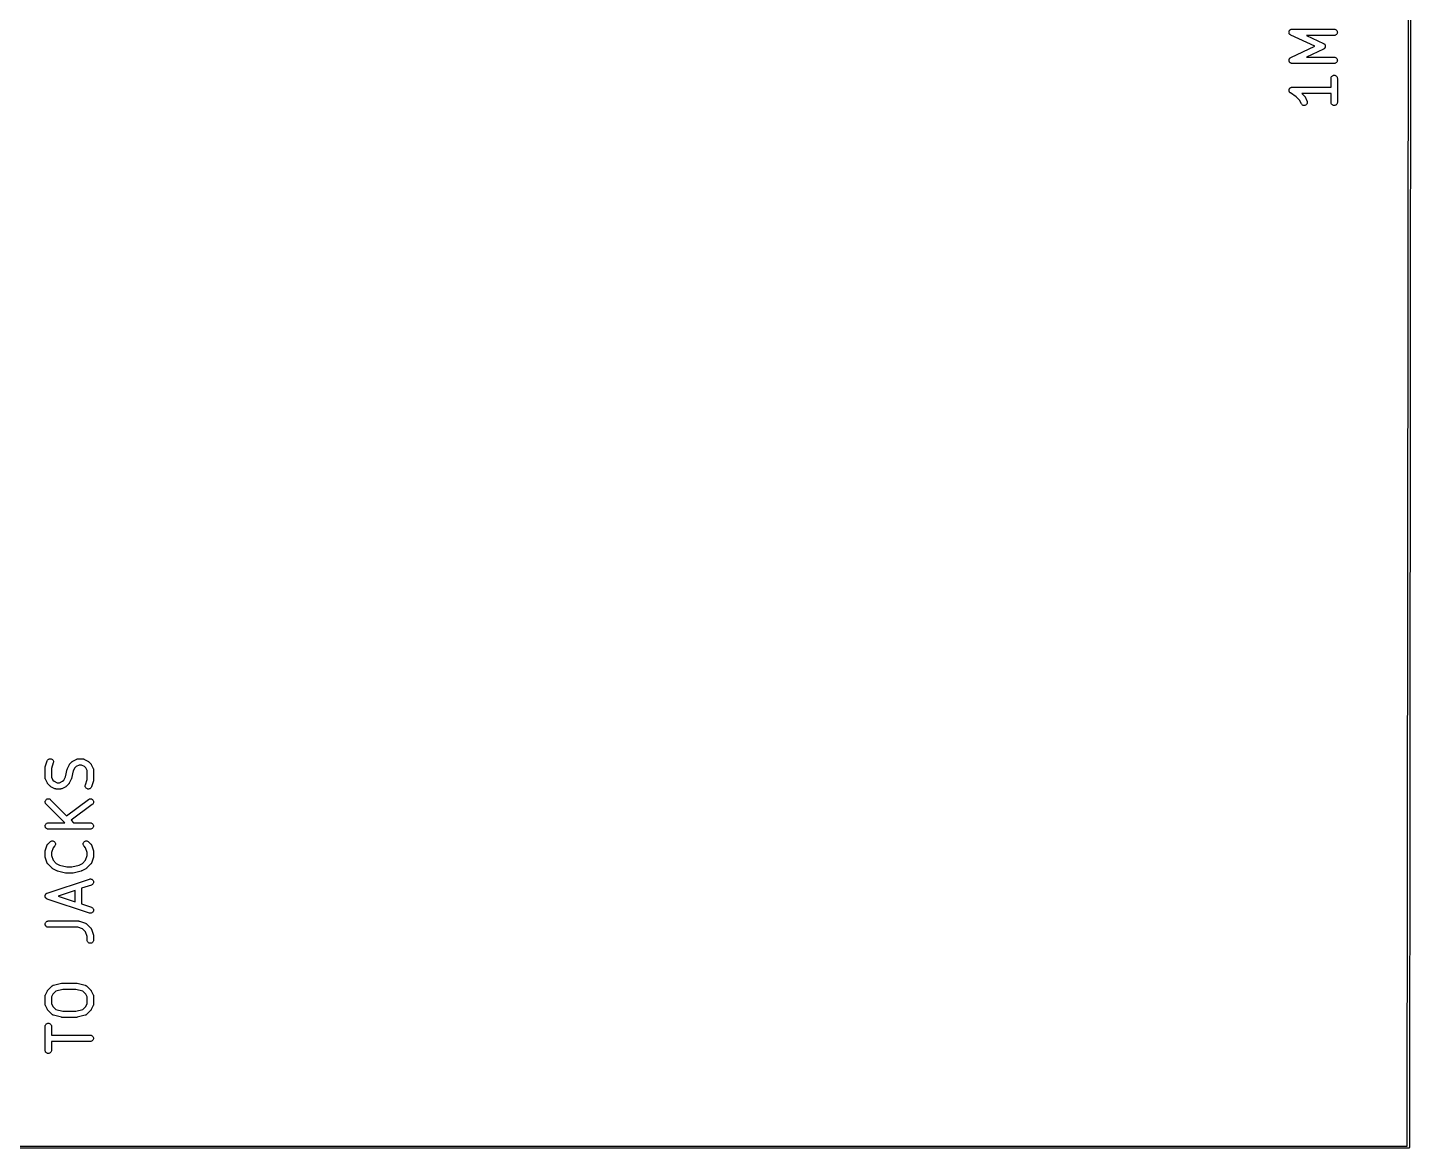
# Model space of a CAD drawing. Extents: x 20 to 116, y -135 to -20.
# Drawn here: x 83.07 to 116.03, y -135.03 to -108.39 of the extents above; entities that cross this region are included whole.
import ezdxf

# ---------------------------------------------------------------- set-up
doc = ezdxf.new("R2010")
doc.units = 0
doc.layers.add('BLACK', color=7, linetype='CONTINUOUS')

msp = doc.modelspace()

# ---------------------------------------------------------------- linework, layer by layer
at = {"layer": 'BLACK', "linetype": 'CONTINUOUS'}
for p, q in [((115.86, -134.975), (115.975, -20.025)), ((116.025, -20.0012), (115.91, -134.999)), ((113.095, -108.426), (113.097, -108.425)), ((113.097, -108.425), (113.102, -108.424)), ((113.102, -108.424), (113.108, -108.422)), ((113.108, -108.422), (113.11, -108.422)), ((113.11, -108.422), (113.111, -108.421)), ((113.111, -108.421), (113.117, -108.421)), ((113.117, -108.421), (113.122, -108.42)), ((113.122, -108.42), (114.122, -108.42)), ((114.122, -108.42), (114.123, -108.42)), ((114.123, -108.42), (114.138, -108.422)), ((114.138, -108.422), (114.152, -108.427)), ((113.047, -108.492), (113.048, -108.486)), ((113.048, -108.493), (113.047, -108.492)), ((113.047, -108.495), (113.048, -108.493)), ((113.048, -108.501), (113.047, -108.495)), ((113.048, -108.486), (113.049, -108.48)), ((113.048, -108.506), (113.048, -108.501)), ((113.049, -108.508), (113.048, -108.506)), ((113.049, -108.479), (113.05, -108.477)), ((113.049, -108.48), (113.049, -108.479)), ((113.049, -108.51), (113.049, -108.508)), ((113.05, -108.515), (113.049, -108.51)), ((113.05, -108.477), (113.052, -108.472)), ((113.052, -108.52), (113.05, -108.515)), ((113.052, -108.472), (113.053, -108.466)), ((113.052, -108.522), (113.052, -108.52)), ((113.053, -108.524), (113.052, -108.522)), ((113.053, -108.466), (113.054, -108.465)), ((113.055, -108.529), (113.053, -108.524)), ((113.054, -108.465), (113.055, -108.463)), ((113.055, -108.463), (113.058, -108.458)), ((113.058, -108.534), (113.055, -108.529)), ((113.058, -108.458), (113.06, -108.454)), ((113.059, -108.535), (113.058, -108.534)), ((113.06, -108.537), (113.059, -108.535)), ((113.06, -108.454), (113.061, -108.452)), ((113.063, -108.541), (113.06, -108.537)), ((113.061, -108.452), (113.062, -108.451)), ((113.062, -108.451), (113.066, -108.447)), ((113.066, -108.545), (113.063, -108.541)), ((113.066, -108.447), (113.07, -108.442)), ((113.068, -108.547), (113.066, -108.545)), ((113.069, -108.548), (113.068, -108.547)), ((113.073, -108.552), (113.069, -108.548)), ((113.07, -108.442), (113.071, -108.441)), ((113.071, -108.441), (113.072, -108.44)), ((113.072, -108.44), (113.077, -108.437)), ((113.077, -108.555), (113.073, -108.552)), ((113.077, -108.437), (113.081, -108.433)), ((113.079, -108.556), (113.077, -108.555)), ((113.08, -108.557), (113.079, -108.556)), ((113.085, -108.56), (113.08, -108.557)), ((113.081, -108.433), (113.082, -108.432)), ((113.082, -108.432), (113.084, -108.431)), ((113.084, -108.431), (113.089, -108.429)), ((113.09, -108.563), (113.085, -108.56)), ((113.089, -108.429), (113.094, -108.426)), ((113.091, -108.563), (113.09, -108.563)), ((113.659, -108.829), (113.091, -108.563)), ((113.094, -108.426), (113.095, -108.426)), ((114.122, -108.57), (113.46, -108.57)), ((113.46, -108.57), (113.868, -108.761)), ((114.137, -108.569), (114.122, -108.57)), ((114.151, -108.565), (114.137, -108.569)), ((114.164, -108.558), (114.151, -108.565)), ((114.152, -108.427), (114.165, -108.434)), ((114.175, -108.549), (114.164, -108.558)), ((114.165, -108.434), (114.176, -108.443)), ((114.185, -108.537), (114.175, -108.549)), ((114.176, -108.443), (114.185, -108.454)), ((114.185, -108.454), (114.192, -108.467)), ((114.192, -108.525), (114.185, -108.537)), ((114.192, -108.467), (114.196, -108.481)), ((114.196, -108.511), (114.192, -108.525)), ((114.196, -108.481), (114.197, -108.496)), ((114.197, -108.496), (114.196, -108.511)), ((113.091, -109.094), (113.659, -108.829)), ((113.868, -108.897), (113.46, -109.087)), ((113.868, -108.761), (113.869, -108.761)), ((113.872, -108.895), (113.868, -108.897)), ((113.869, -108.761), (113.873, -108.763)), ((113.875, -108.893), (113.872, -108.895)), ((113.873, -108.763), (113.876, -108.765)), ((113.878, -108.891), (113.875, -108.893)), ((113.876, -108.765), (113.879, -108.767)), ((113.881, -108.889), (113.878, -108.891)), ((113.879, -108.767), (113.882, -108.769)), ((113.884, -108.887), (113.881, -108.889)), ((113.882, -108.769), (113.885, -108.772)), ((113.887, -108.884), (113.884, -108.887)), ((113.885, -108.772), (113.888, -108.774)), ((113.889, -108.882), (113.887, -108.884)), ((113.888, -108.774), (113.89, -108.777)), ((113.892, -108.88), (113.889, -108.882)), ((113.89, -108.777), (113.893, -108.779)), ((113.894, -108.876), (113.892, -108.88)), ((113.893, -108.779), (113.895, -108.782)), ((113.897, -108.874), (113.894, -108.876)), ((113.895, -108.782), (113.897, -108.785)), ((113.897, -108.785), (113.899, -108.788)), ((113.899, -108.871), (113.897, -108.874)), ((113.899, -108.788), (113.901, -108.791)), ((113.901, -108.868), (113.899, -108.871)), ((113.901, -108.791), (113.903, -108.794)), ((113.902, -108.864), (113.901, -108.868)), ((113.904, -108.861), (113.902, -108.864)), ((113.903, -108.794), (113.905, -108.798)), ((113.906, -108.858), (113.904, -108.861)), ((113.905, -108.798), (113.906, -108.801)), ((113.906, -108.801), (113.907, -108.804)), ((113.907, -108.855), (113.906, -108.858)), ((113.907, -108.804), (113.908, -108.808)), ((113.908, -108.851), (113.907, -108.855)), ((113.908, -108.808), (113.91, -108.811)), ((113.909, -108.847), (113.908, -108.851)), ((113.91, -108.844), (113.909, -108.847)), ((113.91, -108.811), (113.91, -108.815)), ((113.91, -108.815), (113.911, -108.818)), ((113.911, -108.841), (113.91, -108.844)), ((113.911, -108.818), (113.911, -108.822)), ((113.911, -108.822), (113.912, -108.826)), ((113.912, -108.826), (113.911, -108.829)), ((113.911, -108.829), (113.912, -108.833)), ((113.912, -108.833), (113.911, -108.837)), ((113.911, -108.837), (113.911, -108.841)), ((113.047, -109.162), (113.048, -109.156)), ((113.048, -109.163), (113.047, -109.162)), ((113.047, -109.165), (113.048, -109.163)), ((113.048, -109.171), (113.047, -109.165)), ((113.048, -109.15), (113.049, -109.149)), ((113.048, -109.156), (113.048, -109.15)), ((113.049, -109.176), (113.048, -109.171)), ((113.049, -109.147), (113.051, -109.142)), ((113.049, -109.149), (113.049, -109.147)), ((113.049, -109.178), (113.049, -109.176)), ((113.049, -109.18), (113.049, -109.178)), ((113.051, -109.185), (113.049, -109.18)), ((113.051, -109.142), (113.052, -109.136)), ((113.053, -109.19), (113.051, -109.185)), ((113.052, -109.136), (113.053, -109.135)), ((113.053, -109.133), (113.056, -109.128)), ((113.053, -109.135), (113.053, -109.133)), ((113.054, -109.192), (113.053, -109.19)), ((113.054, -109.193), (113.054, -109.192)), ((113.057, -109.198), (113.054, -109.193)), ((113.056, -109.128), (113.058, -109.123)), ((113.06, -109.203), (113.057, -109.198)), ((113.058, -109.123), (113.059, -109.122)), ((113.059, -109.122), (113.06, -109.12)), ((113.06, -109.12), (113.064, -109.116)), ((113.061, -109.205), (113.06, -109.203)), ((113.062, -109.206), (113.061, -109.205)), ((113.065, -109.21), (113.062, -109.206)), ((113.064, -109.116), (113.067, -109.111)), ((113.069, -109.215), (113.065, -109.21)), ((113.067, -109.111), (113.068, -109.11)), ((113.068, -109.11), (113.07, -109.109)), ((113.07, -109.216), (113.069, -109.215)), ((113.07, -109.109), (113.074, -109.105)), ((113.071, -109.217), (113.07, -109.216)), ((113.076, -109.22), (113.071, -109.217)), ((113.074, -109.105), (113.078, -109.102)), ((113.08, -109.224), (113.076, -109.22)), ((113.078, -109.102), (113.08, -109.101)), ((113.08, -109.101), (113.081, -109.1)), ((113.082, -109.225), (113.08, -109.224)), ((113.081, -109.1), (113.086, -109.097)), ((113.083, -109.226), (113.082, -109.225)), ((113.088, -109.228), (113.083, -109.226)), ((113.086, -109.097), (113.091, -109.094)), ((113.093, -109.231), (113.088, -109.228)), ((113.094, -109.232), (113.093, -109.231)), ((113.096, -109.232), (113.094, -109.232)), ((113.101, -109.234), (113.096, -109.232)), ((113.107, -109.236), (113.101, -109.234)), ((113.108, -109.236), (113.107, -109.236)), ((113.11, -109.236), (113.108, -109.236)), ((113.116, -109.237), (113.11, -109.236)), ((113.121, -109.237), (113.116, -109.237)), ((113.122, -109.237), (113.121, -109.237)), ((114.122, -109.237), (113.122, -109.237)), ((113.46, -109.087), (114.122, -109.087)), ((114.122, -109.087), (114.123, -109.087)), ((114.137, -109.236), (114.122, -109.237)), ((114.123, -109.087), (114.138, -109.089)), ((114.151, -109.231), (114.137, -109.236)), ((114.138, -109.089), (114.152, -109.093)), ((114.164, -109.225), (114.151, -109.231)), ((114.152, -109.093), (114.165, -109.1)), ((114.175, -109.215), (114.164, -109.225)), ((114.165, -109.1), (114.176, -109.11)), ((114.185, -109.204), (114.175, -109.215)), ((114.176, -109.11), (114.185, -109.121)), ((114.185, -109.121), (114.192, -109.134)), ((114.192, -109.191), (114.185, -109.204)), ((114.192, -109.134), (114.196, -109.148)), ((114.196, -109.177), (114.192, -109.191)), ((114.196, -109.148), (114.197, -109.163)), ((114.197, -109.163), (114.196, -109.177)), ((114.047, -109.59), (114.049, -109.575)), ((114.047, -109.591), (114.047, -109.59)), ((114.047, -109.801), (114.047, -109.591)), ((114.049, -109.575), (114.053, -109.561)), ((114.053, -109.561), (114.06, -109.548)), ((114.06, -109.548), (114.07, -109.537)), ((114.07, -109.537), (114.081, -109.528)), ((114.081, -109.528), (114.094, -109.521)), ((114.094, -109.521), (114.108, -109.517)), ((114.108, -109.517), (114.123, -109.516)), ((114.123, -109.516), (114.137, -109.517)), ((114.137, -109.517), (114.151, -109.522)), ((114.151, -109.522), (114.164, -109.529)), ((114.164, -109.529), (114.176, -109.538)), ((114.176, -109.538), (114.185, -109.549)), ((114.185, -109.549), (114.192, -109.562)), ((114.192, -109.562), (114.196, -109.576)), ((114.196, -109.576), (114.197, -109.591)), ((114.197, -109.591), (114.197, -110.162)), ((113.047, -109.876), (113.048, -109.869)), ((113.048, -109.883), (113.047, -109.876)), ((113.047, -109.876), (113.047, -109.876)), ((113.047, -109.876), (113.047, -109.876)), ((113.048, -109.869), (113.049, -109.861)), ((113.049, -109.89), (113.048, -109.883)), ((113.049, -109.861), (113.051, -109.854)), ((113.049, -109.861), (113.049, -109.861)), ((113.049, -109.861), (113.049, -109.861)), ((113.051, -109.898), (113.049, -109.89)), ((113.049, -109.89), (113.049, -109.89)), ((113.049, -109.89), (113.049, -109.89)), ((113.051, -109.854), (113.053, -109.847)), ((113.053, -109.904), (113.051, -109.898)), ((113.053, -109.847), (113.057, -109.841)), ((113.053, -109.847), (113.053, -109.847)), ((113.053, -109.847), (113.053, -109.847)), ((113.053, -109.905), (113.053, -109.904)), ((113.053, -109.904), (113.053, -109.904)), ((113.056, -109.911), (113.053, -109.905)), ((113.06, -109.917), (113.056, -109.911)), ((113.057, -109.841), (113.06, -109.834)), ((113.06, -109.834), (113.065, -109.829)), ((113.06, -109.834), (113.06, -109.834)), ((113.06, -109.834), (113.06, -109.834)), ((113.064, -109.923), (113.06, -109.917)), ((113.06, -109.917), (113.06, -109.917)), ((113.06, -109.917), (113.06, -109.917)), ((113.069, -109.929), (113.064, -109.923)), ((113.065, -109.829), (113.07, -109.823)), ((113.074, -109.934), (113.069, -109.929)), ((113.069, -109.929), (113.069, -109.929)), ((113.069, -109.929), (113.069, -109.929)), ((113.07, -109.823), (113.075, -109.818)), ((113.07, -109.823), (113.07, -109.823)), ((113.07, -109.823), (113.07, -109.823)), ((113.08, -109.938), (113.074, -109.934)), ((113.075, -109.818), (113.081, -109.814)), ((113.081, -109.939), (113.08, -109.938)), ((113.08, -109.938), (113.08, -109.938)), ((113.08, -109.938), (113.08, -109.938)), ((113.08, -109.938), (113.08, -109.938)), ((113.081, -109.814), (113.088, -109.81)), ((113.081, -109.814), (113.081, -109.814)), ((113.081, -109.814), (113.081, -109.814)), ((113.217, -110.03), (113.081, -109.939)), ((113.088, -109.81), (113.094, -109.807)), ((113.094, -109.807), (113.101, -109.805)), ((113.094, -109.807), (113.094, -109.807)), ((113.094, -109.807), (113.094, -109.807)), ((113.101, -109.805), (113.108, -109.803)), ((113.108, -109.803), (113.115, -109.802)), ((113.108, -109.803), (113.108, -109.803)), ((113.108, -109.803), (113.108, -109.803)), ((113.115, -109.802), (113.122, -109.801)), ((113.122, -109.801), (114.047, -109.801)), ((113.299, -110.111), (113.217, -110.03)), ((114.047, -109.951), (113.351, -109.951)), ((113.351, -109.951), (113.414, -110.014)), ((113.414, -110.014), (113.414, -110.015)), ((113.414, -110.015), (113.417, -110.018)), ((113.417, -110.018), (113.42, -110.021)), ((113.42, -110.021), (113.421, -110.024)), ((113.421, -110.024), (113.423, -110.026)), ((113.423, -110.026), (113.425, -110.03)), ((113.425, -110.03), (113.428, -110.033)), ((113.428, -110.033), (113.475, -110.129)), ((114.047, -110.162), (114.047, -109.951)), ((113.341, -110.196), (113.299, -110.111)), ((113.349, -110.208), (113.341, -110.196)), ((113.359, -110.219), (113.349, -110.208)), ((113.371, -110.227), (113.359, -110.219)), ((113.384, -110.233), (113.371, -110.227)), ((113.398, -110.237), (113.384, -110.233)), ((113.413, -110.237), (113.398, -110.237)), ((113.427, -110.235), (113.413, -110.237)), ((113.441, -110.229), (113.427, -110.235)), ((113.454, -110.222), (113.441, -110.229)), ((113.464, -110.212), (113.454, -110.222)), ((113.473, -110.2), (113.464, -110.212)), ((113.479, -110.187), (113.473, -110.2)), ((113.475, -110.129), (113.476, -110.13)), ((113.476, -110.13), (113.481, -110.143)), ((113.482, -110.172), (113.479, -110.187)), ((113.481, -110.143), (113.483, -110.158)), ((113.483, -110.158), (113.482, -110.172)), ((114.049, -110.177), (114.047, -110.162)), ((114.053, -110.191), (114.049, -110.177)), ((114.06, -110.204), (114.053, -110.191)), ((114.069, -110.215), (114.06, -110.204)), ((114.08, -110.224), (114.069, -110.215)), ((114.093, -110.231), (114.08, -110.224)), ((114.107, -110.236), (114.093, -110.231)), ((114.122, -110.237), (114.107, -110.236)), ((114.136, -110.236), (114.122, -110.237)), ((114.15, -110.232), (114.136, -110.236)), ((114.163, -110.225), (114.15, -110.232)), ((114.175, -110.216), (114.163, -110.225)), ((114.184, -110.205), (114.175, -110.216)), ((114.191, -110.192), (114.184, -110.205)), ((114.196, -110.178), (114.191, -110.192)), ((114.197, -110.163), (114.196, -110.178)), ((114.197, -110.162), (114.197, -110.163)), ((83.4862, -125.958), (83.5338, -125.815)), ((83.5338, -125.815), (83.5342, -125.814)), ((83.5342, -125.814), (83.5403, -125.801)), ((83.5403, -125.801), (83.5489, -125.789)), ((83.5489, -125.789), (83.5597, -125.779)), ((83.5597, -125.779), (83.5722, -125.772)), ((83.5722, -125.772), (83.5859, -125.767)), ((83.5859, -125.767), (83.6003, -125.764)), ((83.6003, -125.764), (83.615, -125.765)), ((83.615, -125.765), (83.6292, -125.768)), ((83.6292, -125.768), (83.6425, -125.774)), ((83.6762, -125.863), (83.6324, -125.994)), ((83.6425, -125.774), (83.6544, -125.783)), ((83.6544, -125.783), (83.6645, -125.793)), ((83.6645, -125.793), (83.6722, -125.806)), ((83.6722, -125.806), (83.6774, -125.819)), ((83.6794, -125.848), (83.6762, -125.863)), ((83.6774, -125.819), (83.6798, -125.834)), ((83.6798, -125.834), (83.6794, -125.848)), ((84.0665, -125.893), (84.0685, -125.89)), ((84.0685, -125.89), (84.0702, -125.888)), ((84.0702, -125.888), (84.0731, -125.885)), ((84.0731, -125.885), (84.0758, -125.881)), ((84.0758, -125.881), (84.1234, -125.834)), ((84.1234, -125.834), (84.1241, -125.833)), ((84.1241, -125.833), (84.1274, -125.83)), ((84.1274, -125.83), (84.1305, -125.827)), ((84.1305, -125.827), (84.1331, -125.826)), ((84.1331, -125.826), (84.1356, -125.824)), ((84.1356, -125.824), (84.1393, -125.822)), ((84.1393, -125.822), (84.1429, -125.82)), ((84.1429, -125.82), (84.2381, -125.772)), ((84.2381, -125.772), (84.2391, -125.772)), ((84.2391, -125.772), (84.2411, -125.771)), ((84.2411, -125.771), (84.2431, -125.77)), ((84.2431, -125.77), (84.248, -125.768)), ((84.248, -125.768), (84.2528, -125.766)), ((84.2528, -125.766), (84.255, -125.766)), ((84.255, -125.766), (84.2571, -125.765)), ((84.2571, -125.765), (84.2622, -125.765)), ((84.2622, -125.765), (84.2673, -125.764)), ((84.2673, -125.764), (84.2695, -125.764)), ((84.2695, -125.764), (84.2717, -125.764)), ((84.2717, -125.764), (84.3669, -125.764)), ((84.3669, -125.764), (84.368, -125.764)), ((84.368, -125.764), (84.3701, -125.764)), ((84.3701, -125.764), (84.3724, -125.764)), ((84.3724, -125.764), (84.3774, -125.765)), ((84.3774, -125.765), (84.3825, -125.766)), ((84.3825, -125.766), (84.3846, -125.766)), ((84.3846, -125.766), (84.3868, -125.767)), ((84.3868, -125.767), (84.3916, -125.769)), ((84.3916, -125.769), (84.3965, -125.77)), ((84.3965, -125.77), (84.3984, -125.771)), ((84.3984, -125.771), (84.4004, -125.772)), ((84.4004, -125.772), (84.4957, -125.82)), ((84.4957, -125.82), (84.4966, -125.82)), ((84.4966, -125.82), (84.5002, -125.822)), ((84.5002, -125.822), (84.5039, -125.824)), ((84.5039, -125.824), (84.5063, -125.826)), ((84.5063, -125.826), (84.5089, -125.828)), ((84.5089, -125.828), (84.5119, -125.831)), ((84.5119, -125.831), (84.5152, -125.834)), ((84.5152, -125.834), (84.5628, -125.881)), ((84.5628, -125.881), (84.5635, -125.882)), ((84.5635, -125.882), (84.5662, -125.885)), ((84.5662, -125.885), (84.5691, -125.888)), ((84.5691, -125.888), (84.5707, -125.891)), ((84.5707, -125.891), (84.5727, -125.893)), ((83.4824, -125.981), (83.4829, -125.977)), ((83.4824, -125.982), (83.4824, -125.981)), ((83.4824, -126.22), (83.4824, -125.982)), ((83.4826, -126.222), (83.4824, -126.22)), ((83.4825, -126.224), (83.4826, -126.222)), ((83.4829, -125.977), (83.483, -125.972)), ((83.483, -125.972), (83.4837, -125.969)), ((83.4837, -125.969), (83.484, -125.966)), ((83.484, -125.966), (83.4853, -125.962)), ((83.4853, -125.962), (83.4862, -125.958)), ((83.6324, -125.994), (83.6324, -126.202)), ((83.6324, -126.202), (83.6666, -126.271)), ((83.9243, -126.271), (83.9628, -126.194)), ((83.9628, -126.194), (84.0084, -126.011)), ((84.0084, -126.011), (84.0087, -126.01)), ((84.0087, -126.01), (84.0088, -126.01)), ((84.0088, -126.01), (84.0089, -126.01)), ((84.0089, -126.01), (84.0114, -126.003)), ((84.0114, -126.003), (84.0138, -125.997)), ((84.0138, -125.997), (84.014, -125.996)), ((84.014, -125.996), (84.0141, -125.996)), ((84.0141, -125.996), (84.0617, -125.901)), ((84.0617, -125.901), (84.0622, -125.9)), ((84.0622, -125.9), (84.0645, -125.896)), ((84.0645, -125.896), (84.0665, -125.893)), ((84.152, -126.056), (84.1063, -126.238)), ((84.1904, -125.979), (84.152, -126.056)), ((84.2209, -125.948), (84.1904, -125.979)), ((84.2894, -125.914), (84.2209, -125.948)), ((84.3492, -125.914), (84.2894, -125.914)), ((84.4177, -125.948), (84.3492, -125.914)), ((84.4481, -125.979), (84.4177, -125.948)), ((84.4824, -126.047), (84.4481, -125.979)), ((84.4824, -126.255), (84.4824, -126.047)), ((84.5727, -125.893), (84.5746, -125.897)), ((84.5746, -125.897), (84.5768, -125.901)), ((84.5768, -125.901), (84.6245, -125.996)), ((84.6245, -125.996), (84.6249, -125.997)), ((84.6249, -125.997), (84.6257, -125.999)), ((84.6257, -125.999), (84.6267, -126.001)), ((84.6267, -126.001), (84.6282, -126.006)), ((84.6282, -126.006), (84.63, -126.011)), ((84.63, -126.011), (84.6303, -126.013)), ((84.6303, -126.013), (84.631, -126.015)), ((84.631, -126.015), (84.6315, -126.02)), ((84.6315, -126.02), (84.6323, -126.025)), ((84.6323, -126.025), (84.6322, -126.027)), ((84.6322, -126.027), (84.6324, -126.03)), ((84.6324, -126.03), (84.6324, -126.268)), ((83.4833, -126.229), (83.4825, -126.224)), ((83.4838, -126.235), (83.4833, -126.229)), ((83.4844, -126.237), (83.4838, -126.235)), ((83.4848, -126.239), (83.4844, -126.237)), ((83.4866, -126.244), (83.4848, -126.239)), ((83.488, -126.249), (83.4866, -126.244)), ((83.4891, -126.251), (83.488, -126.249)), ((83.4898, -126.253), (83.4891, -126.251)), ((83.4903, -126.254), (83.4898, -126.253)), ((83.5379, -126.349), (83.4903, -126.254)), ((83.5402, -126.352), (83.5379, -126.349)), ((83.5421, -126.356), (83.5402, -126.352)), ((83.544, -126.359), (83.5421, -126.356)), ((83.5457, -126.361), (83.544, -126.359)), ((83.5486, -126.364), (83.5457, -126.361)), ((83.5512, -126.368), (83.5486, -126.364)), ((83.552, -126.368), (83.5512, -126.368)), ((83.5996, -126.416), (83.552, -126.368)), ((83.6028, -126.419), (83.5996, -126.416)), ((83.6059, -126.421), (83.6028, -126.419)), ((83.6085, -126.423), (83.6059, -126.421)), ((83.6109, -126.425), (83.6085, -126.423)), ((83.6146, -126.427), (83.6109, -126.425)), ((83.6181, -126.429), (83.6146, -126.427)), ((83.6191, -126.43), (83.6181, -126.429)), ((83.7143, -126.478), (83.6191, -126.43)), ((83.6666, -126.271), (83.697, -126.301)), ((83.697, -126.301), (83.7656, -126.335)), ((83.7164, -126.478), (83.7143, -126.478)), ((83.7183, -126.479), (83.7164, -126.478)), ((83.7232, -126.481), (83.7183, -126.479)), ((83.728, -126.483), (83.7232, -126.481)), ((83.7302, -126.483), (83.728, -126.483)), ((83.7323, -126.484), (83.7302, -126.483)), ((83.7374, -126.484), (83.7323, -126.484)), ((83.7424, -126.485), (83.7374, -126.484)), ((83.7446, -126.485), (83.7424, -126.485)), ((83.7468, -126.485), (83.7446, -126.485)), ((83.7479, -126.485), (83.7468, -126.485)), ((83.8431, -126.485), (83.7479, -126.485)), ((83.7656, -126.335), (83.8254, -126.335)), ((83.8254, -126.335), (83.8939, -126.301)), ((83.8453, -126.485), (83.8431, -126.485)), ((83.8475, -126.485), (83.8453, -126.485)), ((83.8526, -126.485), (83.8475, -126.485)), ((83.8577, -126.484), (83.8526, -126.485)), ((83.8598, -126.483), (83.8577, -126.484)), ((83.862, -126.483), (83.8598, -126.483)), ((83.8668, -126.481), (83.862, -126.483)), ((83.8717, -126.48), (83.8668, -126.481)), ((83.8736, -126.479), (83.8717, -126.48)), ((83.8757, -126.478), (83.8736, -126.479)), ((83.8766, -126.478), (83.8757, -126.478)), ((83.9719, -126.43), (83.8766, -126.478)), ((83.8939, -126.301), (83.9243, -126.271)), ((83.9754, -126.428), (83.9719, -126.43)), ((83.9792, -126.426), (83.9754, -126.428)), ((83.9816, -126.424), (83.9792, -126.426)), ((83.9843, -126.422), (83.9816, -126.424)), ((83.9873, -126.419), (83.9843, -126.422)), ((83.9906, -126.417), (83.9873, -126.419)), ((83.9914, -126.416), (83.9906, -126.417)), ((84.039, -126.368), (83.9914, -126.416)), ((84.0417, -126.365), (84.039, -126.368)), ((84.0446, -126.362), (84.0417, -126.365)), ((84.0463, -126.359), (84.0446, -126.362)), ((84.0483, -126.357), (84.0463, -126.359)), ((84.0503, -126.353), (84.0483, -126.357)), ((84.0526, -126.35), (84.0503, -126.353)), ((84.053, -126.349), (84.0526, -126.35)), ((84.1007, -126.254), (84.053, -126.349)), ((84.1008, -126.253), (84.1007, -126.254)), ((84.101, -126.253), (84.1008, -126.253)), ((84.1034, -126.246), (84.101, -126.253)), ((84.1059, -126.24), (84.1034, -126.246)), ((84.1061, -126.239), (84.1059, -126.24)), ((84.1059, -126.24), (84.1059, -126.24)), ((84.1063, -126.238), (84.1061, -126.239)), ((84.4349, -126.416), (84.4354, -126.401)), ((84.4374, -126.43), (84.4349, -126.416)), ((84.4354, -126.401), (84.4386, -126.387)), ((84.4426, -126.444), (84.4374, -126.43)), ((84.4386, -126.387), (84.4824, -126.255)), ((84.4503, -126.456), (84.4426, -126.444)), ((84.4603, -126.467), (84.4503, -126.456)), ((84.4722, -126.475), (84.4603, -126.467)), ((84.4855, -126.481), (84.4722, -126.475)), ((84.4998, -126.485), (84.4855, -126.481)), ((84.5144, -126.485), (84.4998, -126.485)), ((84.5289, -126.483), (84.5144, -126.485)), ((84.5426, -126.478), (84.5289, -126.483)), ((84.5551, -126.47), (84.5426, -126.478)), ((84.5658, -126.46), (84.5551, -126.47)), ((84.5744, -126.448), (84.5658, -126.46)), ((84.5806, -126.435), (84.5744, -126.448)), ((84.5809, -126.434), (84.5806, -126.435)), ((84.6285, -126.291), (84.5809, -126.434)), ((84.6295, -126.287), (84.6285, -126.291)), ((84.6307, -126.283), (84.6295, -126.287)), ((84.6311, -126.28), (84.6307, -126.283)), ((84.6318, -126.277), (84.6311, -126.28)), ((84.6319, -126.273), (84.6318, -126.277)), ((84.6324, -126.269), (84.6319, -126.273)), ((84.6324, -126.268), (84.6324, -126.269)), ((83.4824, -126.791), (83.484, -126.776)), ((83.4837, -126.805), (83.4824, -126.791)), ((83.4877, -126.819), (83.4837, -126.805)), ((83.484, -126.776), (83.4883, -126.762)), ((83.4945, -126.832), (83.4877, -126.819)), ((83.4883, -126.762), (83.4953, -126.749)), ((83.5036, -126.844), (83.4945, -126.832)), ((83.4953, -126.749), (83.5047, -126.738)), ((83.5043, -126.844), (83.5036, -126.844)), ((83.9477, -127.288), (83.5043, -126.844)), ((83.5047, -126.738), (83.5161, -126.729)), ((83.5161, -126.729), (83.529, -126.722)), ((83.529, -126.722), (83.5431, -126.718)), ((83.5431, -126.718), (83.5576, -126.716)), ((83.5576, -126.716), (83.5722, -126.718)), ((83.5722, -126.718), (83.5862, -126.722)), ((83.5862, -126.722), (83.5991, -126.729)), ((83.5991, -126.729), (83.6104, -126.738)), ((83.6104, -126.738), (83.993, -127.121)), ((83.993, -127.121), (84.5124, -126.731)), ((84.6024, -126.851), (84.1001, -127.228)), ((84.5124, -126.731), (84.5132, -126.731)), ((84.5132, -126.731), (84.5258, -126.723)), ((84.5258, -126.723), (84.5397, -126.719)), ((84.5397, -126.719), (84.5541, -126.716)), ((84.5541, -126.716), (84.5688, -126.717)), ((84.5688, -126.717), (84.5829, -126.721)), ((84.5829, -126.721), (84.5962, -126.727)), ((84.5962, -126.727), (84.6079, -126.736)), ((84.6132, -126.842), (84.6024, -126.851)), ((84.6079, -126.736), (84.6177, -126.747)), ((84.6218, -126.83), (84.6132, -126.842)), ((84.6177, -126.747), (84.6252, -126.759)), ((84.6281, -126.816), (84.6218, -126.83)), ((84.6252, -126.759), (84.6301, -126.773)), ((84.6316, -126.802), (84.6281, -126.816)), ((84.6301, -126.773), (84.6323, -126.788)), ((84.6323, -126.788), (84.6316, -126.802)), ((83.4824, -127.362), (83.4839, -127.348)), ((83.4837, -127.377), (83.4824, -127.362)), ((83.4878, -127.391), (83.4837, -127.377)), ((83.4839, -127.348), (83.4882, -127.334)), ((83.4946, -127.404), (83.4878, -127.391)), ((83.4882, -127.334), (83.4952, -127.321)), ((83.5038, -127.415), (83.4946, -127.404)), ((83.4952, -127.321), (83.5045, -127.31)), ((83.515, -127.425), (83.5038, -127.415)), ((83.5045, -127.31), (83.5159, -127.3)), ((83.5278, -127.432), (83.515, -127.425)), ((83.5159, -127.3), (83.5288, -127.294)), ((83.5418, -127.436), (83.5278, -127.432)), ((83.5288, -127.294), (83.5428, -127.289)), ((83.5563, -127.438), (83.5418, -127.436)), ((83.5428, -127.289), (83.5574, -127.288)), ((83.5574, -127.438), (83.5563, -127.438)), ((83.5574, -127.288), (83.9477, -127.288)), ((84.5574, -127.438), (83.5574, -127.438)), ((84.1001, -127.228), (84.1599, -127.288)), ((84.1599, -127.288), (84.5574, -127.288)), ((84.5574, -127.288), (84.5584, -127.288)), ((84.5719, -127.436), (84.5574, -127.438)), ((84.5584, -127.288), (84.573, -127.289)), ((84.586, -127.432), (84.5719, -127.436)), ((84.573, -127.289), (84.5869, -127.294)), ((84.5989, -127.425), (84.586, -127.432)), ((84.5869, -127.294), (84.5998, -127.301)), ((84.6102, -127.416), (84.5989, -127.425)), ((84.5998, -127.301), (84.611, -127.31)), ((84.6196, -127.405), (84.6102, -127.416)), ((84.611, -127.31), (84.6201, -127.322)), ((84.6265, -127.392), (84.6196, -127.405)), ((84.6201, -127.322), (84.6269, -127.335)), ((84.6308, -127.378), (84.6265, -127.392)), ((84.6269, -127.335), (84.6311, -127.349)), ((84.6324, -127.363), (84.6308, -127.378)), ((84.6311, -127.349), (84.6324, -127.363)), ((83.4862, -127.958), (83.5338, -127.815)), ((83.5338, -127.815), (83.5342, -127.814)), ((83.5342, -127.814), (83.5351, -127.812)), ((83.5351, -127.812), (83.5358, -127.81)), ((83.5358, -127.81), (83.5382, -127.806)), ((83.5382, -127.806), (83.5403, -127.801)), ((83.5403, -127.801), (83.5416, -127.799)), ((83.5416, -127.799), (83.5427, -127.797)), ((83.5427, -127.797), (83.5459, -127.793)), ((83.5459, -127.793), (83.5489, -127.789)), ((83.5489, -127.789), (83.5506, -127.788)), ((83.5506, -127.788), (83.552, -127.786)), ((83.552, -127.786), (83.5996, -127.738)), ((83.5996, -127.738), (83.6003, -127.738)), ((83.6003, -127.738), (83.6118, -127.729)), ((83.6118, -127.729), (83.6248, -127.722)), ((83.6248, -127.722), (83.6388, -127.718)), ((83.6388, -127.718), (83.6534, -127.716)), ((83.6534, -127.716), (83.668, -127.718)), ((83.668, -127.718), (83.6819, -127.722)), ((83.7057, -127.844), (83.6706, -127.88)), ((83.6819, -127.722), (83.6948, -127.729)), ((83.6948, -127.729), (83.706, -127.739)), ((83.7149, -127.833), (83.7057, -127.844)), ((83.706, -127.739), (83.7152, -127.75)), ((83.7219, -127.82), (83.7149, -127.833)), ((83.7152, -127.75), (83.7221, -127.763)), ((83.7261, -127.806), (83.7219, -127.82)), ((83.7221, -127.763), (83.7262, -127.777)), ((83.7276, -127.792), (83.7261, -127.806)), ((83.7262, -127.777), (83.7276, -127.792)), ((84.3871, -127.791), (84.3887, -127.776)), ((84.3884, -127.805), (84.3871, -127.791)), ((84.3925, -127.819), (84.3884, -127.805)), ((84.3887, -127.776), (84.3931, -127.762)), ((84.3992, -127.832), (84.3925, -127.819)), ((84.3931, -127.762), (84.4001, -127.749)), ((84.4084, -127.844), (84.3992, -127.832)), ((84.4001, -127.749), (84.4095, -127.738)), ((84.4091, -127.844), (84.4084, -127.844)), ((84.4442, -127.88), (84.4091, -127.844)), ((84.4095, -127.738), (84.4209, -127.729)), ((84.4209, -127.729), (84.4338, -127.722)), ((84.4338, -127.722), (84.4478, -127.718)), ((84.4478, -127.718), (84.4624, -127.716)), ((84.4624, -127.716), (84.477, -127.718)), ((84.477, -127.718), (84.491, -127.722)), ((84.491, -127.722), (84.5039, -127.729)), ((84.5039, -127.729), (84.5152, -127.738)), ((84.5152, -127.738), (84.5628, -127.786)), ((84.5628, -127.786), (84.5635, -127.787)), ((84.5635, -127.787), (84.5649, -127.788)), ((84.5649, -127.788), (84.5665, -127.79)), ((84.5665, -127.79), (84.5695, -127.794)), ((84.5695, -127.794), (84.5727, -127.798)), ((84.5727, -127.798), (84.5737, -127.8)), ((84.5737, -127.8), (84.575, -127.802)), ((84.575, -127.802), (84.577, -127.807)), ((84.577, -127.807), (84.5794, -127.811)), ((84.5794, -127.811), (84.58, -127.813)), ((84.58, -127.813), (84.5809, -127.815)), ((84.5809, -127.815), (84.6285, -127.958)), ((83.4824, -127.981), (83.4829, -127.977)), ((83.4824, -127.982), (83.4824, -127.981)), ((83.4824, -128.077), (83.4824, -127.982)), ((83.4828, -128.081), (83.4824, -128.077)), ((83.4829, -128.086), (83.4828, -128.081)), ((83.4829, -127.977), (83.483, -127.972)), ((83.4835, -128.089), (83.4829, -128.086)), ((83.483, -127.972), (83.4837, -127.969)), ((83.4838, -128.092), (83.4835, -128.089)), ((83.4837, -127.969), (83.484, -127.966)), ((83.485, -128.096), (83.4838, -128.092)), ((83.484, -127.966), (83.4853, -127.962)), ((83.4859, -128.1), (83.485, -128.096)), ((83.4853, -127.962), (83.4862, -127.958)), ((83.4862, -128.101), (83.4859, -128.1)), ((83.5338, -128.244), (83.4862, -128.101)), ((83.6706, -127.88), (83.6324, -127.994)), ((83.6324, -127.994), (83.6324, -128.065)), ((83.6324, -128.065), (83.6706, -128.179)), ((83.6706, -128.179), (83.7447, -128.254)), ((84.3701, -128.254), (84.4442, -128.179)), ((84.4824, -127.994), (84.4442, -127.88)), ((84.4442, -128.179), (84.4824, -128.065)), ((84.4824, -128.065), (84.4824, -127.994)), ((84.6285, -128.101), (84.5809, -128.244)), ((84.6285, -127.958), (84.6289, -127.959)), ((84.6295, -128.097), (84.6285, -128.101)), ((84.6289, -127.959), (84.6297, -127.963)), ((84.6307, -128.093), (84.6295, -128.097)), ((84.6297, -127.963), (84.631, -127.967)), ((84.6311, -128.09), (84.6307, -128.093)), ((84.631, -127.967), (84.6313, -127.97)), ((84.6318, -128.087), (84.6311, -128.09)), ((84.6313, -127.97), (84.6319, -127.973)), ((84.6319, -128.082), (84.6318, -128.087)), ((84.6319, -127.973), (84.632, -127.978)), ((84.6324, -128.078), (84.6319, -128.082)), ((84.632, -127.978), (84.6324, -127.982)), ((84.6324, -127.982), (84.6324, -128.077)), ((84.6324, -128.077), (84.6324, -128.078)), ((83.5347, -128.246), (83.5338, -128.244)), ((83.5354, -128.248), (83.5347, -128.246)), ((83.5377, -128.252), (83.5354, -128.248)), ((83.5398, -128.257), (83.5377, -128.252)), ((83.5411, -128.259), (83.5398, -128.257)), ((83.5421, -128.261), (83.5411, -128.259)), ((83.5453, -128.265), (83.5421, -128.261)), ((83.5483, -128.269), (83.5453, -128.265)), ((83.5499, -128.271), (83.5483, -128.269)), ((83.5512, -128.272), (83.5499, -128.271)), ((83.552, -128.273), (83.5512, -128.272)), ((83.6472, -128.368), (83.552, -128.273)), ((83.6505, -128.371), (83.6472, -128.368)), ((83.6535, -128.374), (83.6505, -128.371)), ((83.6561, -128.376), (83.6535, -128.374)), ((83.6585, -128.378), (83.6561, -128.376)), ((83.6622, -128.38), (83.6585, -128.378)), ((83.6658, -128.382), (83.6622, -128.38)), ((83.6667, -128.382), (83.6658, -128.382)), ((83.7619, -128.43), (83.6667, -128.382)), ((83.7447, -128.254), (83.8217, -128.292)), ((83.7623, -128.43), (83.7619, -128.43)), ((83.7626, -128.43), (83.7623, -128.43)), ((83.7691, -128.433), (83.7626, -128.43)), ((83.7756, -128.435), (83.7691, -128.433)), ((83.7759, -128.435), (83.7756, -128.435)), ((83.7763, -128.435), (83.7759, -128.435)), ((83.7773, -128.436), (83.7763, -128.435)), ((83.9678, -128.483), (83.7773, -128.436)), ((83.8217, -128.292), (83.9952, -128.335)), ((83.9691, -128.483), (83.9678, -128.483)), ((83.9704, -128.484), (83.9691, -128.483)), ((83.9763, -128.485), (83.9704, -128.484)), ((83.9822, -128.485), (83.9763, -128.485)), ((83.9836, -128.485), (83.9822, -128.485)), ((83.9849, -128.485), (83.9836, -128.485)), ((83.986, -128.485), (83.9849, -128.485)), ((84.1288, -128.485), (83.986, -128.485)), ((83.9952, -128.335), (84.1196, -128.335)), ((84.1196, -128.335), (84.2931, -128.292)), ((84.1301, -128.485), (84.1288, -128.485)), ((84.1315, -128.485), (84.1301, -128.485)), ((84.1374, -128.485), (84.1315, -128.485)), ((84.1434, -128.484), (84.1374, -128.485)), ((84.1447, -128.484), (84.1434, -128.484)), ((84.146, -128.483), (84.1447, -128.484)), ((84.147, -128.483), (84.146, -128.483)), ((84.3375, -128.436), (84.147, -128.483)), ((84.2931, -128.292), (84.3701, -128.254)), ((84.3378, -128.435), (84.3375, -128.436)), ((84.3381, -128.435), (84.3378, -128.435)), ((84.3446, -128.433), (84.3381, -128.435)), ((84.3513, -128.431), (84.3446, -128.433)), ((84.3516, -128.431), (84.3513, -128.431)), ((84.3519, -128.43), (84.3516, -128.431)), ((84.3528, -128.43), (84.3519, -128.43)), ((84.4481, -128.382), (84.3528, -128.43)), ((84.4516, -128.38), (84.4481, -128.382)), ((84.4554, -128.378), (84.4516, -128.38)), ((84.4578, -128.376), (84.4554, -128.378)), ((84.4605, -128.375), (84.4578, -128.376)), ((84.4635, -128.372), (84.4605, -128.375)), ((84.4668, -128.369), (84.4635, -128.372)), ((84.4676, -128.368), (84.4668, -128.369)), ((84.5628, -128.273), (84.4676, -128.368)), ((84.5642, -128.271), (84.5628, -128.273)), ((84.5658, -128.27), (84.5642, -128.271)), ((84.5688, -128.266), (84.5658, -128.27)), ((84.5721, -128.262), (84.5688, -128.266)), ((84.5731, -128.26), (84.5721, -128.262)), ((84.5744, -128.258), (84.5731, -128.26)), ((84.5766, -128.253), (84.5744, -128.258)), ((84.579, -128.249), (84.5766, -128.253)), ((84.5796, -128.247), (84.579, -128.249)), ((84.5806, -128.245), (84.5796, -128.247)), ((84.5809, -128.244), (84.5806, -128.245)), ((83.5337, -128.958), (84.5337, -128.625)), ((84.5811, -128.767), (84.3467, -128.845)), ((84.3467, -128.845), (84.3467, -129.214)), ((84.5337, -128.625), (84.5347, -128.625)), ((84.5347, -128.625), (84.549, -128.622)), ((84.549, -128.622), (84.5636, -128.621)), ((84.5636, -128.621), (84.578, -128.624)), ((84.578, -128.624), (84.5916, -128.629)), ((84.5945, -128.761), (84.5811, -128.767)), ((84.5916, -128.629), (84.6039, -128.637)), ((84.6064, -128.753), (84.5945, -128.761)), ((84.6039, -128.637), (84.6145, -128.648)), ((84.6165, -128.742), (84.6064, -128.753)), ((84.6145, -128.648), (84.6228, -128.66)), ((84.6243, -128.73), (84.6165, -128.742)), ((84.6228, -128.66), (84.6287, -128.673)), ((84.6296, -128.716), (84.6243, -128.73)), ((84.6287, -128.673), (84.6318, -128.687)), ((84.6322, -128.702), (84.6296, -128.716)), ((84.6318, -128.687), (84.6322, -128.702)), ((83.4825, -129.034), (83.4827, -129.029)), ((83.4829, -129.036), (83.4825, -129.034)), ((83.4826, -129.024), (83.483, -129.022)), ((83.4827, -129.029), (83.4826, -129.024)), ((83.4829, -129.038), (83.4829, -129.036)), ((83.484, -129.044), (83.4829, -129.038)), ((83.483, -129.02), (83.4842, -129.015)), ((83.483, -129.022), (83.483, -129.02)), ((83.4849, -129.049), (83.484, -129.044)), ((83.4842, -129.015), (83.4851, -129.009)), ((83.4856, -129.051), (83.4849, -129.049)), ((83.4851, -129.009), (83.4859, -129.007)), ((83.4861, -129.053), (83.4856, -129.051)), ((83.4859, -129.007), (83.4864, -129.005)), ((83.4881, -129.058), (83.4861, -129.053)), ((83.4864, -129.005), (83.4885, -129.001)), ((83.49, -129.062), (83.4881, -129.058)), ((83.4885, -129.001), (83.4904, -128.996)), ((83.4911, -129.064), (83.49, -129.062)), ((83.4904, -128.996), (83.4916, -128.994)), ((83.4919, -129.066), (83.4911, -129.064)), ((83.4916, -128.994), (83.4925, -128.992)), ((83.4949, -129.07), (83.4919, -129.066)), ((83.4925, -128.992), (83.4955, -128.988)), ((83.4976, -129.075), (83.4949, -129.07)), ((83.4955, -128.988), (83.4983, -128.983)), ((83.4991, -129.076), (83.4976, -129.075)), ((83.4983, -128.983), (83.4997, -128.982)), ((83.5003, -129.078), (83.4991, -129.076)), ((83.4997, -128.982), (83.501, -128.98)), ((83.504, -129.082), (83.5003, -129.078)), ((83.501, -128.98), (83.5048, -128.977)), ((83.5076, -129.086), (83.504, -129.082)), ((83.5048, -128.977), (83.5083, -128.973)), ((83.5093, -129.087), (83.5076, -129.086)), ((83.5083, -128.973), (83.5101, -128.972)), ((83.5108, -129.088), (83.5093, -129.087)), ((83.5101, -128.972), (83.5117, -128.97)), ((83.5152, -129.091), (83.5108, -129.088)), ((83.5117, -128.97), (83.516, -128.967)), ((83.5194, -129.094), (83.5152, -129.091)), ((83.516, -128.967), (83.5203, -128.964)), ((83.5213, -129.095), (83.5194, -129.094)), ((83.5203, -128.964), (83.5223, -128.963)), ((83.5231, -129.096), (83.5213, -129.095)), ((83.5223, -128.963), (83.5241, -128.962)), ((83.528, -129.098), (83.5231, -129.096)), ((83.5241, -128.962), (83.5289, -128.96)), ((83.5327, -129.1), (83.528, -129.098)), ((83.5289, -128.96), (83.5337, -128.958)), ((83.5337, -129.101), (83.5327, -129.1)), ((84.5337, -129.434), (83.5337, -129.101)), ((84.1967, -128.895), (83.7946, -129.03)), ((83.7946, -129.03), (84.1967, -129.164)), ((84.1967, -129.164), (84.1967, -128.895)), ((84.3467, -129.214), (84.5811, -129.292)), ((84.5479, -129.437), (84.5337, -129.434)), ((84.5626, -129.438), (84.5479, -129.437)), ((84.577, -129.435), (84.5626, -129.438)), ((84.5907, -129.43), (84.577, -129.435)), ((84.5811, -129.292), (84.5821, -129.292)), ((84.5821, -129.292), (84.5954, -129.298)), ((84.6031, -129.422), (84.5907, -129.43)), ((84.5954, -129.298), (84.6072, -129.307)), ((84.6138, -129.412), (84.6031, -129.422)), ((84.6072, -129.307), (84.6171, -129.318)), ((84.6223, -129.4), (84.6138, -129.412)), ((84.6171, -129.318), (84.6248, -129.33)), ((84.6284, -129.387), (84.6223, -129.4)), ((84.6248, -129.33), (84.6299, -129.344)), ((84.6317, -129.373), (84.6284, -129.387)), ((84.6299, -129.344), (84.6322, -129.358)), ((84.6322, -129.358), (84.6317, -129.373)), ((83.4824, -129.696), (83.4839, -129.681)), ((83.4837, -129.71), (83.4824, -129.696)), ((83.4878, -129.724), (83.4837, -129.71)), ((83.4839, -129.681), (83.4882, -129.667)), ((83.4946, -129.737), (83.4878, -129.724)), ((83.4882, -129.667), (83.4952, -129.654)), ((83.5038, -129.749), (83.4946, -129.737)), ((83.4952, -129.654), (83.5045, -129.643)), ((83.515, -129.758), (83.5038, -129.749)), ((83.5045, -129.643), (83.5159, -129.634)), ((83.5278, -129.765), (83.515, -129.758)), ((83.5159, -129.634), (83.5288, -129.627)), ((83.5418, -129.77), (83.5278, -129.765)), ((83.5288, -129.627), (83.5428, -129.623)), ((83.5563, -129.771), (83.5418, -129.77)), ((83.5428, -129.623), (83.5574, -129.621)), ((83.5574, -129.771), (83.5563, -129.771)), ((83.5574, -129.621), (84.2717, -129.621)), ((84.2595, -129.771), (83.5574, -129.771)), ((84.374, -129.809), (84.2595, -129.771)), ((84.2717, -129.621), (84.2727, -129.621)), ((84.2727, -129.621), (84.2769, -129.622)), ((84.2769, -129.622), (84.2811, -129.622)), ((84.2811, -129.622), (84.2842, -129.622)), ((84.2842, -129.622), (84.2873, -129.623)), ((84.2873, -129.623), (84.2913, -129.624)), ((84.2913, -129.624), (84.2954, -129.625)), ((84.2954, -129.625), (84.4382, -129.673)), ((84.4442, -129.88), (84.374, -129.809)), ((84.4382, -129.673), (84.4392, -129.673)), ((84.4392, -129.673), (84.4412, -129.674)), ((84.4412, -129.674), (84.4433, -129.675)), ((84.4433, -129.675), (84.4479, -129.677)), ((84.4479, -129.677), (84.4525, -129.679)), ((84.4525, -129.679), (84.4543, -129.68)), ((84.4543, -129.68), (84.4562, -129.681)), ((84.4562, -129.681), (84.4602, -129.685)), ((84.4602, -129.685), (84.4644, -129.688)), ((84.4644, -129.688), (84.4658, -129.689)), ((84.4658, -129.689), (84.4676, -129.691)), ((84.4676, -129.691), (84.5628, -129.786)), ((84.5628, -129.786), (84.5635, -129.787)), ((84.5635, -129.787), (84.5649, -129.788)), ((84.5649, -129.788), (84.5665, -129.79)), ((84.5665, -129.79), (84.5695, -129.794)), ((84.5695, -129.794), (84.5727, -129.798)), ((84.5727, -129.798), (84.5737, -129.8)), ((84.5737, -129.8), (84.575, -129.802)), ((84.575, -129.802), (84.577, -129.807)), ((84.577, -129.807), (84.5794, -129.811)), ((84.5794, -129.811), (84.58, -129.813)), ((84.58, -129.813), (84.5809, -129.815)), ((84.5809, -129.815), (84.6285, -129.958)), ((84.4824, -129.994), (84.4442, -129.88)), ((84.4824, -130.077), (84.4824, -129.994)), ((84.4838, -130.092), (84.4824, -130.077)), ((84.488, -130.106), (84.4838, -130.092)), ((84.4949, -130.119), (84.488, -130.106)), ((84.5042, -130.13), (84.4949, -130.119)), ((84.5154, -130.139), (84.5042, -130.13)), ((84.5283, -130.146), (84.5154, -130.139)), ((84.5423, -130.151), (84.5283, -130.146)), ((84.5569, -130.152), (84.5423, -130.151)), ((84.5714, -130.151), (84.5569, -130.152)), ((84.5855, -130.147), (84.5714, -130.151)), ((84.5984, -130.14), (84.5855, -130.147)), ((84.6099, -130.131), (84.5984, -130.14)), ((84.6193, -130.12), (84.6099, -130.131)), ((84.6263, -130.107), (84.6193, -130.12)), ((84.6307, -130.093), (84.6263, -130.107)), ((84.6285, -129.958), (84.6289, -129.959)), ((84.6289, -129.959), (84.6297, -129.963)), ((84.6297, -129.963), (84.631, -129.967)), ((84.6324, -130.078), (84.6307, -130.093)), ((84.631, -129.967), (84.6313, -129.97)), ((84.6313, -129.97), (84.6319, -129.973)), ((84.6319, -129.973), (84.632, -129.978)), ((84.632, -129.978), (84.6324, -129.982)), ((84.6324, -129.982), (84.6324, -130.077)), ((84.6324, -130.077), (84.6324, -130.078)), ((83.6479, -131.166), (83.6519, -131.163)), ((83.6519, -131.163), (83.6557, -131.16)), ((83.6557, -131.16), (83.6576, -131.159)), ((83.6576, -131.159), (83.6594, -131.157)), ((83.6594, -131.157), (83.6639, -131.155)), ((83.6639, -131.155), (83.6683, -131.152)), ((83.6683, -131.152), (83.6704, -131.151)), ((83.6704, -131.151), (83.6724, -131.15)), ((83.6724, -131.15), (83.6773, -131.149)), ((83.6773, -131.149), (83.682, -131.147)), ((83.682, -131.147), (83.8725, -131.1)), ((83.8725, -131.1), (83.8735, -131.099)), ((83.8735, -131.099), (83.8749, -131.099)), ((83.8749, -131.099), (83.8761, -131.099)), ((83.8761, -131.099), (83.8821, -131.098)), ((83.8821, -131.098), (83.888, -131.097)), ((83.888, -131.097), (83.8894, -131.098)), ((83.8894, -131.098), (83.8907, -131.097)), ((83.8907, -131.097), (84.224, -131.097)), ((84.224, -131.097), (84.2251, -131.097)), ((84.2251, -131.097), (84.2264, -131.098)), ((84.2264, -131.098), (84.2278, -131.097)), ((84.2278, -131.097), (84.2337, -131.098)), ((84.2337, -131.098), (84.2396, -131.099)), ((84.2396, -131.099), (84.2409, -131.099)), ((84.2409, -131.099), (84.2422, -131.1)), ((84.2422, -131.1), (84.4327, -131.147)), ((84.4327, -131.147), (84.4337, -131.148)), ((84.4337, -131.148), (84.4385, -131.149)), ((84.4385, -131.149), (84.4433, -131.151)), ((84.4433, -131.151), (84.4453, -131.152)), ((84.4453, -131.152), (84.4474, -131.153)), ((84.4474, -131.153), (84.4518, -131.155)), ((84.4518, -131.155), (84.4562, -131.158)), ((84.4562, -131.158), (84.458, -131.159)), ((84.458, -131.159), (84.4599, -131.16)), ((84.4599, -131.16), (84.4636, -131.164)), ((84.4636, -131.164), (84.4676, -131.167)), ((83.4824, -131.409), (83.4826, -131.407)), ((83.4824, -131.41), (83.4824, -131.409)), ((83.4824, -131.601), (83.4824, -131.41)), ((83.4826, -131.405), (83.4834, -131.4)), ((83.4826, -131.407), (83.4826, -131.405)), ((83.4834, -131.4), (83.484, -131.395)), ((83.484, -131.395), (83.4847, -131.393)), ((83.4847, -131.393), (83.4851, -131.391)), ((83.4851, -131.391), (83.4869, -131.386)), ((83.4869, -131.386), (83.4884, -131.381)), ((83.4884, -131.381), (83.4895, -131.379)), ((83.4895, -131.379), (83.4903, -131.377)), ((83.4903, -131.377), (83.5379, -131.282)), ((83.5379, -131.282), (83.5384, -131.281)), ((83.5384, -131.281), (83.5407, -131.277)), ((83.5407, -131.277), (83.5427, -131.274)), ((83.5427, -131.274), (83.5447, -131.271)), ((83.5447, -131.271), (83.5464, -131.268)), ((83.5464, -131.268), (83.5493, -131.265)), ((83.5493, -131.265), (83.552, -131.262)), ((83.552, -131.262), (83.6472, -131.167)), ((83.6666, -131.36), (83.6324, -131.428)), ((83.6324, -131.428), (83.6324, -131.583)), ((83.6472, -131.167), (83.6479, -131.166)), ((83.7386, -131.288), (83.6666, -131.36)), ((83.8999, -131.247), (83.7386, -131.288)), ((84.2148, -131.247), (83.8999, -131.247)), ((84.3762, -131.288), (84.2148, -131.247)), ((84.4481, -131.36), (84.3762, -131.288)), ((84.4824, -131.428), (84.4481, -131.36)), ((84.4676, -131.167), (84.5628, -131.262)), ((84.4824, -131.583), (84.4824, -131.428)), ((84.5628, -131.262), (84.5635, -131.263)), ((84.5635, -131.263), (84.5662, -131.266)), ((84.5662, -131.266), (84.5691, -131.269)), ((84.5691, -131.269), (84.5707, -131.272)), ((84.5707, -131.272), (84.5727, -131.274)), ((84.5727, -131.274), (84.5746, -131.278)), ((84.5746, -131.278), (84.5768, -131.282)), ((84.5768, -131.282), (84.6245, -131.377)), ((84.6245, -131.377), (84.6249, -131.378)), ((84.6249, -131.378), (84.6257, -131.38)), ((84.6257, -131.38), (84.6267, -131.382)), ((84.6267, -131.382), (84.6282, -131.387)), ((84.6282, -131.387), (84.63, -131.392)), ((84.63, -131.392), (84.6303, -131.394)), ((84.6303, -131.394), (84.631, -131.396)), ((84.631, -131.396), (84.6315, -131.401)), ((84.6315, -131.401), (84.6323, -131.406)), ((84.6323, -131.406), (84.6322, -131.408)), ((84.6322, -131.408), (84.6324, -131.41)), ((84.6324, -131.41), (84.6324, -131.601)), ((83.4826, -131.603), (83.4824, -131.601)), ((83.4825, -131.605), (83.4826, -131.603)), ((83.4833, -131.61), (83.4825, -131.605)), ((83.4838, -131.616), (83.4833, -131.61)), ((83.4844, -131.618), (83.4838, -131.616)), ((83.4848, -131.62), (83.4844, -131.618)), ((83.4866, -131.625), (83.4848, -131.62)), ((83.488, -131.63), (83.4866, -131.625)), ((83.4891, -131.631), (83.488, -131.63)), ((83.4898, -131.634), (83.4891, -131.631)), ((83.4903, -131.634), (83.4898, -131.634)), ((83.5379, -131.73), (83.4903, -131.634)), ((83.5402, -131.733), (83.5379, -131.73)), ((83.5421, -131.737), (83.5402, -131.733)), ((83.544, -131.739), (83.5421, -131.737)), ((83.5457, -131.742), (83.544, -131.739)), ((83.5486, -131.745), (83.5457, -131.742)), ((83.5512, -131.748), (83.5486, -131.745)), ((83.552, -131.749), (83.5512, -131.748)), ((83.6472, -131.844), (83.552, -131.749)), ((83.6324, -131.583), (83.6666, -131.652)), ((83.6666, -131.652), (83.7386, -131.724)), ((83.7386, -131.724), (83.8999, -131.764)), ((83.8999, -131.764), (84.2148, -131.764)), ((84.2148, -131.764), (84.3762, -131.724)), ((84.3762, -131.724), (84.4481, -131.652)), ((84.4481, -131.652), (84.4824, -131.583)), ((84.5628, -131.749), (84.4676, -131.844)), ((84.5655, -131.746), (84.5628, -131.749)), ((84.5684, -131.743), (84.5655, -131.746)), ((84.5701, -131.74), (84.5684, -131.743)), ((84.5721, -131.738), (84.5701, -131.74)), ((84.5741, -131.734), (84.5721, -131.738)), ((84.5764, -131.731), (84.5741, -131.734)), ((84.5768, -131.73), (84.5764, -131.731)), ((84.6245, -131.634), (84.5768, -131.73)), ((84.6253, -131.632), (84.6245, -131.634)), ((84.6263, -131.63), (84.6253, -131.632)), ((84.6279, -131.626), (84.6263, -131.63)), ((84.6297, -131.621), (84.6279, -131.626)), ((84.6301, -131.619), (84.6297, -131.621)), ((84.6307, -131.617), (84.6301, -131.619)), ((84.6313, -131.611), (84.6307, -131.617)), ((84.6322, -131.606), (84.6313, -131.611)), ((84.6324, -131.602), (84.6321, -131.604)), ((84.6321, -131.604), (84.6322, -131.606)), ((84.6324, -131.601), (84.6324, -131.602)), ((83.4824, -132.124), (83.484, -132.109)), ((83.4824, -132.125), (83.4824, -132.124)), ((83.4824, -132.696), (83.4824, -132.125)), ((83.484, -132.109), (83.4884, -132.095)), ((83.4884, -132.095), (83.4955, -132.082)), ((83.4955, -132.082), (83.5049, -132.071)), ((83.5049, -132.071), (83.5163, -132.062)), ((83.5163, -132.062), (83.5293, -132.055)), ((83.5293, -132.055), (83.5433, -132.051)), ((83.5433, -132.051), (83.5579, -132.05)), ((83.5579, -132.05), (83.5725, -132.051)), ((83.5725, -132.051), (83.5864, -132.056)), ((83.5864, -132.056), (83.5993, -132.063)), ((83.5993, -132.063), (83.6106, -132.072)), ((83.6106, -132.072), (83.6198, -132.083)), ((83.6198, -132.083), (83.6267, -132.096)), ((83.6267, -132.096), (83.631, -132.11)), ((83.631, -132.11), (83.6324, -132.125)), ((83.6324, -132.125), (83.6324, -132.335)), ((83.6511, -131.848), (83.6472, -131.844)), ((83.6549, -131.851), (83.6511, -131.848)), ((83.6568, -131.852), (83.6549, -131.851)), ((83.6585, -131.854), (83.6568, -131.852)), ((83.663, -131.856), (83.6585, -131.854)), ((83.6673, -131.859), (83.663, -131.856)), ((83.6694, -131.86), (83.6673, -131.859)), ((83.6714, -131.861), (83.6694, -131.86)), ((83.6763, -131.862), (83.6714, -131.861)), ((83.681, -131.864), (83.6763, -131.862)), ((83.682, -131.864), (83.681, -131.864)), ((83.8725, -131.912), (83.682, -131.864)), ((83.8738, -131.912), (83.8725, -131.912)), ((83.8751, -131.912), (83.8738, -131.912)), ((83.8811, -131.913), (83.8751, -131.912)), ((83.887, -131.914), (83.8811, -131.913)), ((83.8883, -131.914), (83.887, -131.914)), ((83.8897, -131.914), (83.8883, -131.914)), ((83.8907, -131.914), (83.8897, -131.914)), ((84.224, -131.914), (83.8907, -131.914)), ((84.2254, -131.914), (84.224, -131.914)), ((84.2267, -131.914), (84.2254, -131.914)), ((84.2326, -131.913), (84.2267, -131.914)), ((84.2386, -131.913), (84.2326, -131.913)), ((84.2399, -131.912), (84.2386, -131.913)), ((84.2412, -131.912), (84.2399, -131.912)), ((84.2422, -131.912), (84.2412, -131.912)), ((84.4327, -131.864), (84.2422, -131.912)), ((84.4375, -131.862), (84.4327, -131.864)), ((84.4424, -131.861), (84.4375, -131.862)), ((84.4444, -131.86), (84.4424, -131.861)), ((84.4465, -131.859), (84.4444, -131.86)), ((84.4509, -131.857), (84.4465, -131.859)), ((84.4554, -131.854), (84.4509, -131.857)), ((84.4571, -131.853), (84.4554, -131.854)), ((84.4591, -131.852), (84.4571, -131.853)), ((84.4628, -131.848), (84.4591, -131.852)), ((84.4668, -131.845), (84.4628, -131.848)), ((84.4676, -131.844), (84.4668, -131.845)), ((83.6324, -132.335), (84.5574, -132.335)), ((84.5574, -132.335), (84.5584, -132.335)), ((84.5584, -132.335), (84.573, -132.337)), ((84.586, -132.48), (84.5719, -132.484)), ((84.573, -132.337), (84.5869, -132.342)), ((84.5989, -132.473), (84.586, -132.48)), ((84.5869, -132.342), (84.5998, -132.349)), ((84.6102, -132.464), (84.5989, -132.473)), ((84.5998, -132.349), (84.611, -132.358)), ((84.6196, -132.452), (84.6102, -132.464)), ((84.611, -132.358), (84.6201, -132.369)), ((84.6265, -132.44), (84.6196, -132.452)), ((84.6201, -132.369), (84.6269, -132.382)), ((84.6308, -132.426), (84.6265, -132.44)), ((84.6269, -132.382), (84.6311, -132.396)), ((84.6324, -132.411), (84.6308, -132.426)), ((84.6311, -132.396), (84.6324, -132.411)), ((83.4838, -132.711), (83.4824, -132.696)), ((83.488, -132.725), (83.4838, -132.711)), ((83.4949, -132.738), (83.488, -132.725)), ((83.5042, -132.749), (83.4949, -132.738)), ((83.5154, -132.758), (83.5042, -132.749)), ((83.5283, -132.765), (83.5154, -132.758)), ((83.5423, -132.77), (83.5283, -132.765)), ((83.5569, -132.771), (83.5423, -132.77)), ((83.5714, -132.77), (83.5569, -132.771)), ((83.5855, -132.766), (83.5714, -132.77)), ((83.5984, -132.759), (83.5855, -132.766)), ((83.6099, -132.75), (83.5984, -132.759)), ((83.6193, -132.739), (83.6099, -132.75)), ((83.6263, -132.726), (83.6193, -132.739)), ((83.6307, -132.712), (83.6263, -132.726)), ((83.6324, -132.697), (83.6307, -132.712)), ((84.5574, -132.485), (83.6324, -132.485)), ((83.6324, -132.485), (83.6324, -132.696)), ((83.6324, -132.696), (83.6324, -132.697)), ((84.5719, -132.484), (84.5574, -132.485)), ((115.884, -135.025), (20.0012, -135.025)), ((20.025, -134.975), (115.86, -134.975)), ((115.885, -135.025), (115.884, -135.025)), ((115.886, -135.025), (115.885, -135.025)), ((115.888, -135.025), (115.886, -135.025)), ((115.886, -135.025), (115.886, -135.025)), ((115.89, -135.025), (115.888, -135.025)), ((115.893, -135.024), (115.89, -135.025)), ((115.89, -135.025), (115.89, -135.025)), ((115.89, -135.025), (115.89, -135.025)), ((115.895, -135.023), (115.893, -135.024)), ((115.898, -135.022), (115.895, -135.023)), ((115.895, -135.023), (115.895, -135.023)), ((115.895, -135.023), (115.895, -135.023)), ((115.899, -135.021), (115.898, -135.022)), ((115.901, -135.019), (115.899, -135.021)), ((115.899, -135.021), (115.899, -135.021)), ((115.899, -135.021), (115.899, -135.021)), ((115.903, -135.018), (115.901, -135.019)), ((115.905, -135.015), (115.903, -135.018)), ((115.903, -135.018), (115.903, -135.018)), ((115.903, -135.018), (115.903, -135.018)), ((115.906, -135.014), (115.905, -135.015)), ((115.907, -135.011), (115.906, -135.014)), ((115.906, -135.014), (115.906, -135.014)), ((115.906, -135.014), (115.906, -135.014)), ((115.908, -135.01), (115.907, -135.011)), ((115.909, -135.007), (115.908, -135.01)), ((115.908, -135.01), (115.908, -135.01)), ((115.908, -135.01), (115.908, -135.01)), ((115.91, -135.005), (115.909, -135.007)), ((115.91, -134.999), (115.91, -135)), ((115.91, -135), (115.91, -135.005)), ((115.91, -135.005), (115.91, -135.005)), ((115.91, -135.005), (115.91, -135.005))]:
    msp.add_line(p, q, dxfattribs=at)

doc.saveas('drawing.dxf')
